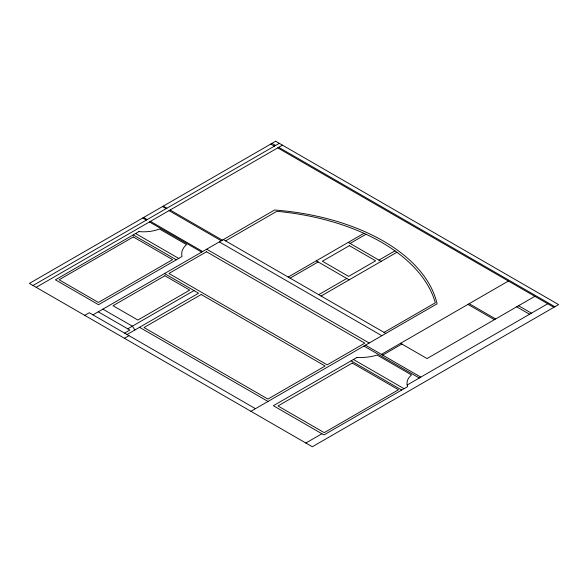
<?xml version="1.0" encoding="UTF-8"?>
<svg xmlns="http://www.w3.org/2000/svg" width="588" height="588" viewBox="0 0 588 588"><rect width="100%" height="100%" fill="white"/><g stroke="black" fill="none" stroke-linecap="round" stroke-linejoin="round"><path stroke-width="0.88" d="M407.175 385.015L547.715 303.739M33.016 285.511L279.293 143.325M36.184 287.334L282.453 145.148M84.731 315.366L89.28 312.743L255.457 408.682M92.955 314.867L274.596 209.997A189.218 109.243 0 0 1 437.09 303.812L250.914 411.306M225.579 240.896L276.845 211.298A192.085 110.904 0 0 1 435.326 302.791L384.052 332.396M127.75 328.839L194.018 290.575M124.59 333.131L129.889 330.074L98.255 311.809M127.015 334.528L198.582 293.214L164.522 273.545M124.436 338.284L128.978 335.66M288.194 277.044L363.943 233.311M290.104 278.153L318.167 261.947M350.088 243.439L366.001 234.252M318.718 294.669L346.78 278.469M378.951 260.102L394.938 250.87M321.092 296.043L396.893 252.281M381.406 354.366L508.4 281.049M382.7 355.115L401.883 344.039M534.86 296.323L427.042 358.57L400.59 343.289M305.841 443.021L321.901 433.753M271.972 143.369L275.588 145.457M278.719 147.309L554.866 306.738M277.734 147.875L553.881 307.303M270.737 144.082L274.361 146.169M518.55 305.738L531.405 313.154M516.683 306.818L529.538 314.235M469.202 303.68L495.655 318.953M467.967 304.393L494.427 319.666M348.243 242.374L381.149 261.373M316.256 260.844L349.154 279.837M223.322 239.595L385.824 333.418M170.123 210.004L222.36 240.154M163.258 206.138L166.874 208.226M162.545 206.55L166.169 208.637M169.035 210.629L221.264 240.786M219.331 241.903L381.832 335.719M206.682 249.209L369.176 343.024M365.464 345.171L420.832 377.129M143.56 217.509L147.176 219.603M150.432 221.375L202.662 251.524M142.752 217.979L146.368 220.066M149.433 221.948L201.662 252.105M363.935 346.053L419.295 378.018M135.593 233.517L178.715 258.419M353.454 359.481L404.044 388.69M133.197 234.899L176.327 259.793M351.117 360.834L401.707 390.042M139.54 327.296L267.981 401.45M102.863 309.148L132.359 326.178L134.887 329.986M275.669 141.238L29.4 283.416L312.331 446.762L558.6 304.584L275.669 141.238M138.937 231.584L55.404 279.815L98.527 304.709L182.059 256.486A29.216 16.868 0 0 1 186.514 244.593L159.495 228.997A28.342 16.361 0 0 1 138.937 231.584M133.307 236.942L59.116 279.778L98.402 302.452L172.593 259.624L133.307 236.942M164.89 275.772L113.021 305.716L137.871 320.056L189.733 290.119L164.89 275.772M206.513 251.767L168.932 273.464L327.2 364.839L364.781 343.142L206.513 251.767M201.228 294.507L144.009 327.545L267.9 399.076L325.12 366.037L201.228 294.507M349.382 245.659L322.4 261.241L348.647 276.389L375.629 260.807L349.382 245.659M357.048 357.401L273.361 405.72L323.951 434.929L407.646 386.61A25.681 14.825 0 0 1 411.534 374.923L377.136 355.071A35.082 20.257 0 0 1 357.048 357.401M352.278 363.053L277.984 405.955L324.209 432.643L398.51 389.748L352.278 363.053"/></g></svg>
